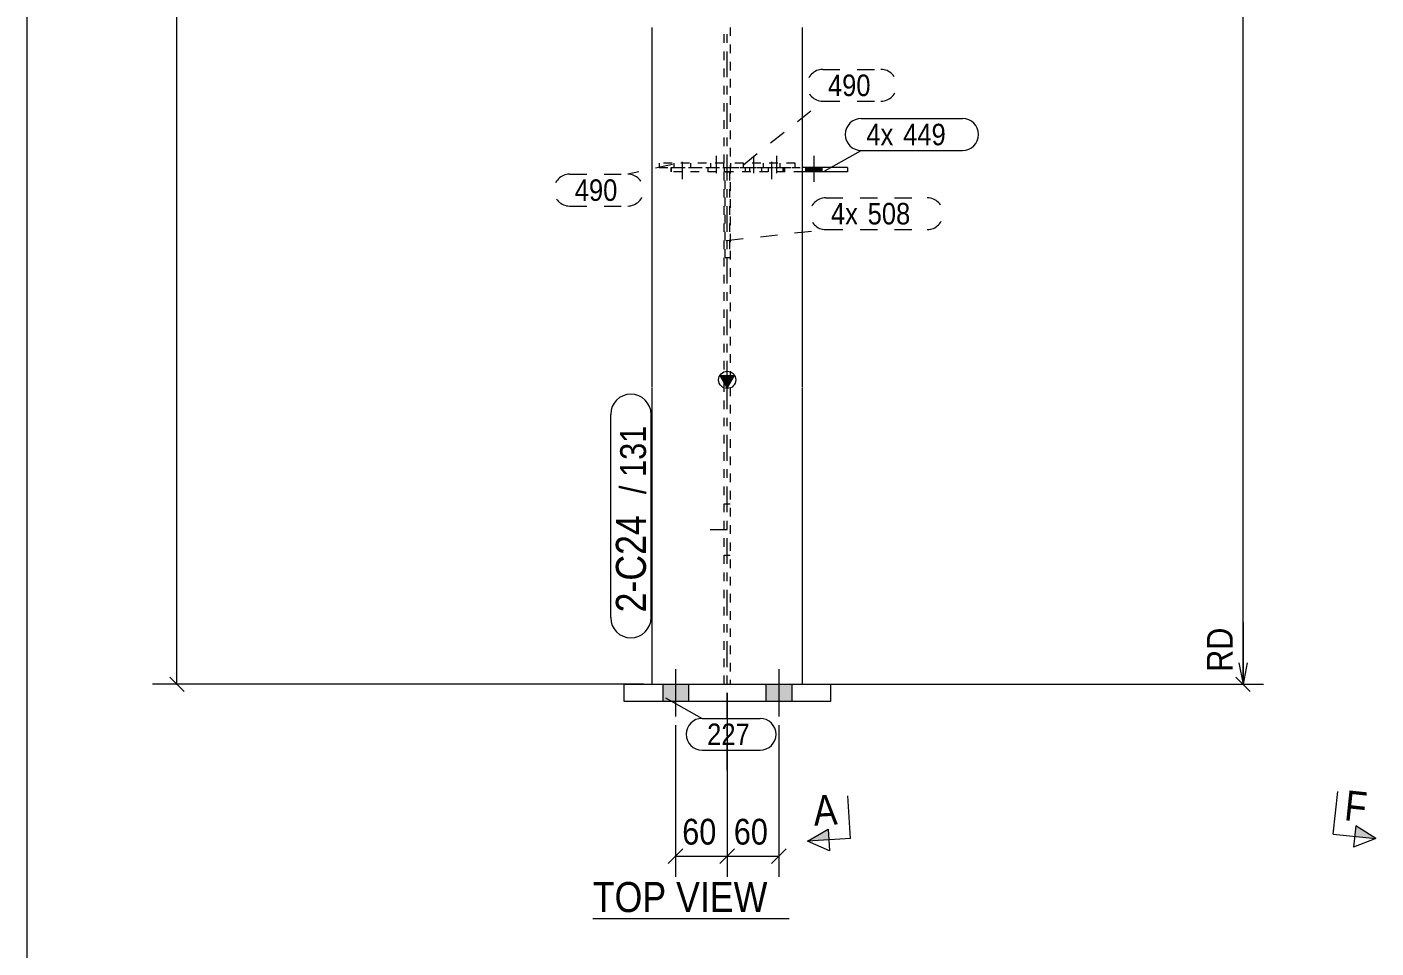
# Model space of a CAD drawing. Header units: millimetres. Extents: x 2 to 579, y 0 to 825.
# Drawn here: x 5 to 161.9, y 409.2 to 516.3 of the extents above; entities that cross this region are included whole.
import ezdxf

# ---------------------------------------------------------------- set-up
doc = ezdxf.new("R2010")
doc.units = ezdxf.units.MM
for name, pattern in [('XKITLINE00', [0]), ('XKITLINE01', [4, 1, -1, 1, -1]), ('XKITLINE02', [4, 2, -2]), ('XKITLINE03', [6, 3, -1, 1, -1])]:
    doc.linetypes.add(name, pattern=pattern)
for name, color, linetype, lineweight in [('Bolt', 3, 'Continuous', 0), ('Dimensions', 7, 'Continuous', 0), ('DrawingSheet', 5, 'Continuous', 0), ('OtherObjectType', 7, 'Continuous', 0), ('Part', 2, 'Continuous', 0), ('PartMark', 7, 'Continuous', 0), ('Section', 6, 'Continuous', 0)]:
    doc.layers.add(name, color=color, linetype=linetype, lineweight=lineweight)
doc.styles.add('ARIAL', font='ARIAL.TTF')

# ---------------------------------------------------------------- blocks, each defined once
blk = doc.blocks.new('*A46')
at = {"layer": 'Bolt', "color": 3, "linetype": 'XKITLINE02', "lineweight": 0}
for p, q in [((86.1, 635.87), (86.8, 635.87)), ((84.45, 632.87), (88.45, 632.87)), ((86.1, 629.87), (86.8, 629.87)), ((86.1, 460.84), (86.8, 460.84)), ((84.45, 457.84), (88.45, 457.84)), ((86.1, 454.84), (86.8, 454.84))]:
    blk.add_line(p, q, dxfattribs=at)
blk = doc.blocks.new('*A48')
at = {"layer": 'Bolt'}
for points in [[(81.95, 439.84), (81.95, 437.84), (78.95, 437.84), (78.95, 439.84)], [(81.95, 439.84), (81.95, 437.84), (78.95, 437.84), (78.95, 439.84)], [(93.95, 439.84), (93.95, 437.84), (90.95, 437.84), (90.95, 439.84)], [(93.95, 439.84), (93.95, 437.84), (90.95, 437.84), (90.95, 439.84)]]:
    blk.add_hatch(color=3, dxfattribs=at).paths.add_polyline_path(points, flags=17)
at = {"layer": 'Bolt', "color": 3, "linetype": 'XKITLINE00', "lineweight": 0}
for p, q in [((80.45, 441.59), (80.45, 436.09)), ((80.45, 441.59), (80.45, 436.09)), ((92.45, 441.59), (92.45, 436.09)), ((92.45, 441.59), (92.45, 436.09)), ((78.95, 439.84), (78.95, 437.84)), ((78.95, 439.84), (78.95, 437.84)), ((81.95, 439.84), (81.95, 437.84)), ((81.95, 439.84), (81.95, 437.84)), ((90.95, 439.84), (90.95, 437.84)), ((90.95, 439.84), (90.95, 437.84)), ((93.95, 439.84), (93.95, 437.84)), ((93.95, 439.84), (93.95, 437.84))]:
    blk.add_line(p, q, dxfattribs=at)
blk = doc.blocks.new('*A50')
at = {"layer": 'Bolt', "color": 3, "linetype": 'XKITLINE02', "lineweight": 0}
for p, q in [((81.25, 498.59), (81.25, 501.59)), ((80.27, 499.94), (80.27, 500.44)), ((82.23, 499.94), (82.23, 500.44))]:
    blk.add_line(p, q, dxfattribs=at)
blk = doc.blocks.new('*A51')
at = {"layer": 'Bolt', "color": 3, "linetype": 'XKITLINE02', "lineweight": 0}
for p, q in [((91.65, 498.59), (91.65, 501.59)), ((90.67, 499.94), (90.67, 500.44)), ((92.63, 499.94), (92.63, 500.44))]:
    blk.add_line(p, q, dxfattribs=at)
blk = doc.blocks.new('*A52')
at = {"layer": 'Bolt'}
blk.add_hatch(color=3, dxfattribs=at).paths.add_polyline_path([(97.46, 499.94), (97.46, 499.44), (95.56, 499.44), (95.56, 499.94)], flags=17)
at = {"layer": 'Bolt', "color": 3, "linetype": 'XKITLINE02', "lineweight": 0}
for p, q in [((85.16, 501.28), (85.16, 498.28)), ((89.5, 501.28), (89.5, 498.28)), ((92.17, 501.28), (92.17, 498.28)), ((84.21, 499.94), (84.21, 499.44)), ((86.11, 499.94), (86.11, 499.44)), ((88.55, 499.94), (88.55, 499.44)), ((90.45, 499.94), (90.45, 499.44)), ((91.22, 499.94), (91.22, 499.44)), ((93.12, 499.94), (93.12, 499.44))]:
    blk.add_line(p, q, dxfattribs=at)
at = {"layer": 'Bolt', "color": 3, "linetype": 'XKITLINE00', "lineweight": 0}
for p, q in [((96.51, 501.28), (96.51, 498.28)), ((95.56, 499.94), (95.56, 499.44)), ((97.46, 499.94), (97.46, 499.44))]:
    blk.add_line(p, q, dxfattribs=at)
blk = doc.blocks.new('*A60')
at = {"layer": 'Part'}
blk.add_hatch(color=2, dxfattribs=at).paths.add_polyline_path([(85.65, 475.74), (87.25, 475.74), (86.45, 474.34)], flags=17)
at = {"layer": 'Part', "color": 2, "linetype": 'XKITLINE00', "lineweight": 0}
for p, q in [((77.7, 516.24), (77.7, 474.44)), ((95.2, 474.44), (95.2, 516.24)), ((86.45, 474.34), (85.65, 475.74)), ((85.65, 475.74), (87.25, 475.74)), ((87.25, 475.74), (86.45, 474.34)), ((77.7, 474.34), (77.7, 439.84)), ((95.2, 439.84), (95.2, 474.34))]:
    blk.add_line(p, q, dxfattribs=at)
at = {"layer": 'Part', "color": 7, "linetype": 'XKITLINE01', "lineweight": 0}
for p, q in [((86.1, 474.44), (86.1, 516.24)), ((86.8, 516.24), (86.8, 474.44)), ((86.1, 439.84), (86.1, 474.34)), ((86.8, 474.34), (86.8, 439.84)), ((77.7, 439.84), (95.2, 439.84))]:
    blk.add_line(p, q, dxfattribs=at)
at = {"layer": 'Part', "color": 7, "linetype": 'XKITLINE03', "lineweight": 0}
for p, q in [((86.45, 474.44), (86.45, 516.24)), ((86.45, 429.84), (86.45, 474.34))]:
    blk.add_line(p, q, dxfattribs=at)
at = {"layer": 'Part', "color": 2, "linetype": 'XKITLINE00', "lineweight": 0}
blk.add_circle((86.45, 475.24), 1, dxfattribs=at)
blk = doc.blocks.new('*A64')
at = {"layer": 'Part', "color": 2, "linetype": 'XKITLINE00', "lineweight": 0}
for p, q in [((74.45, 437.84), (74.45, 439.84)), ((74.45, 439.84), (98.45, 439.84)), ((98.45, 439.84), (98.45, 437.84)), ((98.45, 437.84), (74.45, 437.84))]:
    blk.add_line(p, q, dxfattribs=at)
blk = doc.blocks.new('*A70')
at = {"layer": 'Part', "color": 7, "linetype": 'XKITLINE01', "lineweight": 0}
for p, q in [((86.05, 500.44), (78.55, 500.44)), ((78.55, 500.44), (78.55, 499.94)), ((78.55, 499.94), (86.05, 499.94)), ((84.55, 499.94), (84.55, 500.44)), ((86.05, 499.94), (86.05, 500.44))]:
    blk.add_line(p, q, dxfattribs=at)
blk = doc.blocks.new('*A71')
at = {"layer": 'Part', "color": 7, "linetype": 'XKITLINE01', "lineweight": 0}
for p, q in [((94.35, 500.44), (86.85, 500.44)), ((86.85, 500.44), (86.85, 499.94)), ((86.85, 499.94), (94.35, 499.94)), ((88.35, 499.94), (88.35, 500.44)), ((94.35, 499.94), (94.35, 500.44))]:
    blk.add_line(p, q, dxfattribs=at)
blk = doc.blocks.new('*A72')
at = {"layer": 'Part', "color": 7, "linetype": 'XKITLINE01', "lineweight": 0}
for p, q in [((86.2, 499.44), (86.7, 499.44)), ((86.2, 489.44), (86.2, 499.44)), ((86.2, 499.44), (86.7, 499.44)), ((86.7, 499.44), (86.7, 489.44)), ((86.7, 489.44), (86.2, 489.44))]:
    blk.add_line(p, q, dxfattribs=at)
blk = doc.blocks.new('*A73')
at = {"layer": 'Part', "color": 7, "linetype": 'XKITLINE01', "lineweight": 0}
for p, q in [((79.95, 499.94), (79.95, 499.44)), ((79.95, 499.44), (79.95, 499.94)), ((79.95, 499.94), (95.2, 499.94)), ((95.2, 499.44), (79.95, 499.44)), ((89.07, 499.44), (89.07, 499.94)), ((92.95, 499.94), (92.95, 499.44)), ((92.95, 499.44), (92.95, 499.94))]:
    blk.add_line(p, q, dxfattribs=at)
at = {"layer": 'Part', "color": 2, "linetype": 'XKITLINE00', "lineweight": 0}
for p, q in [((100.45, 499.94), (95.2, 499.94)), ((100.45, 499.44), (95.2, 499.44)), ((100.45, 499.94), (100.45, 499.44))]:
    blk.add_line(p, q, dxfattribs=at)
blk = doc.blocks.new('*A97')
at = {"layer": 'DrawingSheet', "color": 5, "linetype": 'XKITLINE00', "lineweight": 0}
blk.add_line((5, 825), (5, 5), dxfattribs=at)
blk = doc.blocks.new('*A127')
at = {"layer": 'Section'}
blk.add_hatch(color=3, dxfattribs=at).paths.add_polyline_path([(159.57, 423.38), (161.92, 421.88), (159.44, 422.14)], flags=17)
at = {"layer": 'Section', "color": 1, "linetype": 'XKITLINE00', "lineweight": 0}
for q in [(157.47, 427.37), (161.92, 421.88)]:
    blk.add_line((156.95, 422.4), q, dxfattribs=at)
at = {"layer": 'Section', "color": 3, "linetype": 'XKITLINE00', "lineweight": 0}
for p, q in [((159.57, 423.38), (159.31, 420.9)), ((161.92, 421.88), (159.57, 423.38)), ((161.92, 421.88), (159.31, 420.9))]:
    blk.add_line(p, q, dxfattribs=at)
at = {"layer": 'Section', "color": 7, "style": 'ARIAL', "width": 0.85}
blk.add_text('F', height=3.5, rotation=-6.0218, dxfattribs=at).set_placement((158.13, 424.04))
blk = doc.blocks.new('*A171')
at = {"layer": 'Dimensions', "color": 7, "linetype": 'XKITLINE00', "lineweight": 0}
for p, q in [((86.45, 438.84), (86.45, 417.44)), ((80.45, 435.09), (80.45, 417.44)), ((81.3, 420.68), (79.6, 418.99)), ((87.3, 420.68), (85.6, 418.99)), ((80.45, 419.84), (86.45, 419.84))]:
    blk.add_line(p, q, dxfattribs=at)
at = {"layer": 'Dimensions', "color": 3}
for p in [(80.45, 419.84), (86.45, 419.84)]:
    blk.add_point(p, dxfattribs=at)
at = {"layer": 'Dimensions', "color": 3, "style": 'ARIAL', "width": 0.85}
blk.add_text('60', height=3, dxfattribs=at).set_placement((81.22, 421.19))
blk = doc.blocks.new('*A172')
at = {"layer": 'Dimensions', "color": 7, "linetype": 'XKITLINE00', "lineweight": 0}
for p, q in [((86.45, 438.84), (86.45, 417.44)), ((92.45, 435.09), (92.45, 417.44)), ((87.3, 420.68), (85.6, 418.99)), ((93.3, 420.68), (91.6, 418.99)), ((86.45, 419.84), (92.45, 419.84))]:
    blk.add_line(p, q, dxfattribs=at)
at = {"layer": 'Dimensions', "color": 3}
for p in [(86.45, 419.84), (92.45, 419.84)]:
    blk.add_point(p, dxfattribs=at)
at = {"layer": 'Dimensions', "color": 3, "style": 'ARIAL', "width": 0.85}
blk.add_text('60', height=3, dxfattribs=at).set_placement((87.22, 421.19))
blk = doc.blocks.new('*A176')
at = {"layer": 'PartMark', "color": 7, "linetype": 'XKITLINE00', "lineweight": 0}
for p, q in [((72.9, 447.59), (72.9, 471.23)), ((77.6, 447.59), (77.6, 471.23))]:
    blk.add_line(p, q, dxfattribs=at)
for centre, start, end in [((75.25, 471.23), 0, 180), ((75.25, 447.59), 180, 0)]:
    blk.add_arc(centre, 2.35, start, end, dxfattribs=at)
at = {"layer": 'PartMark', "color": 3, "style": 'ARIAL', "width": 0.85}
for s, p in [('131', (77, 463.96)), ('/', (77, 461.95))]:
    blk.add_text(s, height=3, rotation=90.0002, dxfattribs=at).set_placement(p)
at = {"layer": 'PartMark', "color": 1, "style": 'ARIAL', "width": 0.85}
blk.add_text('2-C24', height=3.5, rotation=90.0002, dxfattribs=at).set_placement((77, 448.19))
blk = doc.blocks.new('*A177')
at = {"layer": 'PartMark', "color": 7, "linetype": 'XKITLINE00', "lineweight": 0}
for p, q in [((102.04, 505.63), (113.83, 505.63)), ((97.8, 499.54), (102.04, 501.93)), ((102.04, 501.93), (113.83, 501.93))]:
    blk.add_line(p, q, dxfattribs=at)
for centre, start, end in [((102.04, 503.78), 90, 270), ((113.83, 503.78), 270, 90)]:
    blk.add_arc(centre, 1.85, start, end, dxfattribs=at)
at = {"layer": 'PartMark', "color": 3, "style": 'ARIAL', "width": 0.85}
for s, p in [('4x', (102.64, 502.53)), ('449', (106.92, 502.53))]:
    blk.add_text(s, height=2.5, dxfattribs=at).set_placement(p)
blk = doc.blocks.new('*A178')
at = {"layer": 'PartMark', "color": 7, "linetype": 'XKITLINE02', "lineweight": 0}
for p, q in [((97.92, 496.42), (109.71, 496.42)), ((86.33, 491.46), (97.92, 492.72)), ((97.92, 492.72), (109.71, 492.72))]:
    blk.add_line(p, q, dxfattribs=at)
for centre, start, end in [((97.92, 494.57), 90, 270), ((109.71, 494.57), 270, 90)]:
    blk.add_arc(centre, 1.85, start, end, dxfattribs=at)
at = {"layer": 'PartMark', "color": 3, "style": 'ARIAL', "width": 0.85}
for s, p in [('4x', (98.52, 493.32)), ('508', (102.79, 493.32))]:
    blk.add_text(s, height=2.5, dxfattribs=at).set_placement(p)
blk = doc.blocks.new('*A180')
at = {"layer": 'Section'}
for points in [[(52.54, 634.42), (49.97, 635.53), (52.47, 635.67)], [(98.28, 421.73), (95.79, 421.59), (98.21, 422.98)]]:
    blk.add_hatch(color=3, dxfattribs=at).paths.add_polyline_path(points, flags=17)
at = {"layer": 'Section', "color": 3, "linetype": 'XKITLINE00', "lineweight": 0}
for p, q in [((49.97, 635.53), (52.39, 636.92)), ((52.54, 634.42), (52.39, 636.92)), ((49.97, 635.53), (52.54, 634.42)), ((95.79, 421.59), (98.21, 422.98)), ((98.21, 422.98), (98.35, 420.48)), ((98.35, 420.48), (95.79, 421.59))]:
    blk.add_line(p, q, dxfattribs=at)
at = {"layer": 'Section', "color": 1, "linetype": 'XKITLINE00', "lineweight": 0}
for p, q in [((54.96, 635.82), (49.97, 635.53)), ((54.96, 635.82), (55.25, 630.83)), ((100.78, 421.88), (100.49, 426.87)), ((100.78, 421.88), (95.79, 421.59))]:
    blk.add_line(p, q, dxfattribs=at)
at = {"layer": 'Section', "color": 7, "style": 'ARIAL', "width": 0.85}
for p in [(51.16, 630.34), (96.57, 423.38)]:
    blk.add_text('A', height=3.5, rotation=3.3346, dxfattribs=at).set_placement(p)
blk = doc.blocks.new('*A181')
at = {"layer": 'OtherObjectType', "color": 7, "linetype": 'XKITLINE00', "lineweight": 0}
blk.add_line((70.81, 412.59), (93.64, 412.59), dxfattribs=at)
at = {"layer": 'OtherObjectType', "color": 7, "style": 'ARIAL', "width": 0.85}
blk.add_text('TOP VIEW', height=3.5, dxfattribs=at).set_placement((70.81, 413.34))
blk = doc.blocks.new('*A182')
at = {"layer": 'PartMark', "color": 7, "linetype": 'XKITLINE00', "lineweight": 0}
for p, q in [((79.28, 438.26), (83.52, 435.87)), ((83.52, 435.87), (90.28, 435.87)), ((83.52, 432.17), (90.28, 432.17))]:
    blk.add_line(p, q, dxfattribs=at)
for centre, start, end in [((83.52, 434.02), 90, 270), ((90.28, 434.02), 270, 90)]:
    blk.add_arc(centre, 1.85, start, end, dxfattribs=at)
at = {"layer": 'PartMark', "color": 3, "style": 'ARIAL', "width": 0.85}
blk.add_text('227', height=2.5, dxfattribs=at).set_placement((84.12, 432.77))
blk = doc.blocks.new('*A188')
at = {"layer": 'Dimensions', "color": 7, "linetype": 'XKITLINE00', "lineweight": 0}
for p, q in [((21.6, 615.66), (23.3, 613.97)), ((77.1, 614.82), (19.6, 614.82)), ((22.45, 439.84), (22.45, 614.82)), ((76.7, 439.84), (19.6, 439.84)), ((21.6, 440.68), (23.3, 438.99))]:
    blk.add_line(p, q, dxfattribs=at)
at = {"layer": 'Dimensions', "color": 3}
for p in [(22.45, 614.82), (22.45, 439.84)]:
    blk.add_point(p, dxfattribs=at)
at = {"layer": 'Dimensions', "color": 3, "style": 'ARIAL', "width": 0.85}
blk.add_text('7479', height=3, dxfattribs=at).set_placement((23.75, 616.02))
blk.add_text('7479', height=3, rotation=90.0002, dxfattribs=at).set_placement((21.1, 522.87))
blk = doc.blocks.new('*A192')
at = {"layer": 'Dimensions', "color": 7, "linetype": 'XKITLINE00', "lineweight": 0}
for p, q in [((92.45, 623.38), (148.85, 623.38)), ((145.6, 624.23), (147.3, 622.53)), ((146.45, 439.84), (146.45, 623.38)), ((146.45, 447.06), (146.45, 439.84)), ((145.95, 442.34), (146.45, 439.84)), ((146.95, 442.34), (146.45, 439.84)), ((96.2, 439.84), (148.85, 439.84)), ((96.2, 439.84), (148.85, 439.84)), ((145.6, 440.68), (147.3, 438.99))]:
    blk.add_line(p, q, dxfattribs=at)
at = {"layer": 'Dimensions', "color": 3}
for p in [(146.45, 623.38), (146.45, 439.84)]:
    blk.add_point(p, dxfattribs=at)
at = {"layer": 'Dimensions', "color": 7}
blk.add_point((146.45, 439.84), dxfattribs=at)
at = {"layer": 'Dimensions', "color": 3, "style": 'ARIAL', "width": 0.85}
blk.add_text('7565', height=3, dxfattribs=at).set_placement((131.75, 624.58))
for s, p in [('7565', (145.1, 527.16)), ('RD', (145.25, 441.28))]:
    blk.add_text(s, height=3, rotation=90.0002, dxfattribs=at).set_placement(p)
blk = doc.blocks.new('*A206')
at = {"layer": 'PartMark', "color": 7, "linetype": 'XKITLINE02', "lineweight": 0}
for p, q in [((97.57, 511.35), (104.33, 511.35)), ((88.38, 500.31), (97.57, 507.65)), ((97.57, 507.65), (104.33, 507.65))]:
    blk.add_line(p, q, dxfattribs=at)
for centre, start, end in [((97.57, 509.5), 90, 270), ((104.33, 509.5), 270, 90)]:
    blk.add_arc(centre, 1.85, start, end, dxfattribs=at)
at = {"layer": 'PartMark', "color": 3, "style": 'ARIAL', "width": 0.85}
blk.add_text('490', height=2.5, dxfattribs=at).set_placement((98.17, 508.25))
blk = doc.blocks.new('*A207')
at = {"layer": 'PartMark', "color": 7, "linetype": 'XKITLINE02', "lineweight": 0}
for p, q in [((68.12, 499.16), (74.88, 499.16)), ((80.08, 500.31), (74.88, 499.16)), ((68.12, 495.46), (74.88, 495.46))]:
    blk.add_line(p, q, dxfattribs=at)
for centre, start, end in [((68.12, 497.31), 90, 270), ((74.88, 497.31), 270, 90)]:
    blk.add_arc(centre, 1.85, start, end, dxfattribs=at)
at = {"layer": 'PartMark', "color": 3, "style": 'ARIAL', "width": 0.85}
blk.add_text('490', height=2.5, dxfattribs=at).set_placement((68.72, 496.06))

msp = doc.modelspace()

# ---------------------------------------------------------------- block references
at = {"lineweight": 0}
for name in ['*A97', '*A127', '*A180', '*A46', '*A192', '*A188', '*A206', '*A177', '*A50', '*A52', '*A51', '*A207', '*A70', '*A73', '*A72', '*A71', '*A178', '*A176', '*A48', '*A64', '*A182', '*A171', '*A172', '*A181']:
    msp.add_blockref(name, (0, 0), dxfattribs=at)
at = {"layer": 'Part', "lineweight": 0}
msp.add_blockref('*A60', (0, 0), dxfattribs=at)

doc.saveas('drawing.dxf')
